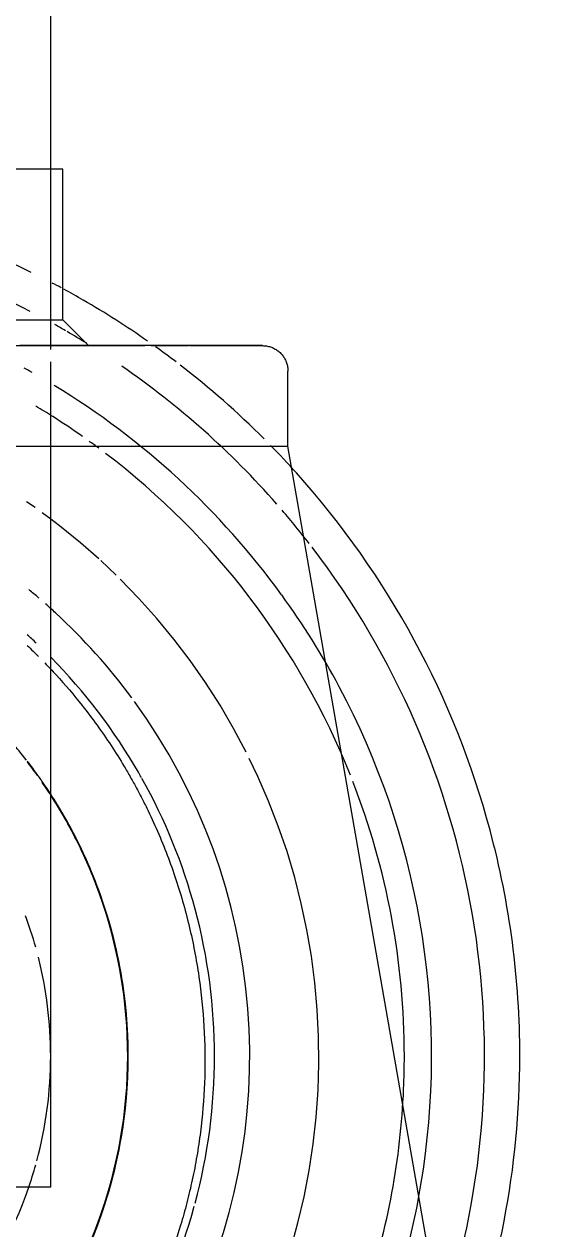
# Model space of a CAD drawing. Header units: metres. Extents: x 34 to 87, y -2.3 to 19.3.
# Drawn here: x 48.2525 to 48.27335, y 0.61316 to 0.66087 of the extents above; entities that cross this region are included whole.
import ezdxf

# ---------------------------------------------------------------- set-up
doc = ezdxf.new("R2010")
doc.units = ezdxf.units.M
for name, color, linetype, lineweight in [('A-ANNO-DIMS', 7, 'Continuous', 5), ('A-ANNO-DIMS-25', 7, 'Continuous', 5), ('P-SANR-FIXT', 7, 'Continuous', 5)]:
    doc.layers.add(name, color=color, linetype=linetype, lineweight=lineweight)
doc.styles.add('Arial_1', font='arial.ttf', dxfattribs={"height": 0.07499999999999998})
doc.dimstyles.new('Diagonal_-_2_mm_Arial_-_PRETO', dxfattribs={"dimscale": 0.3048, "dimtxt": 0.07651945499677275, "dimasz": 0.2460629921259842, "dimexe": 0.1968503937007874, "dimexo": 0.1230314960629921, "dimgap": 0.04101049868766404, "dimtad": 1, "dimrnd": 0.01, "dimzin": 0, "dimdsep": 46, "dimtxsty": 'Arial_1', "dimblk1": 'OBLIQUE', "dimblk2": 'OBLIQUE', "dimsah": 1, "dimcen": 0.09, "dimdle": 0.1968503937007874, "dimazin": 0, "dimtfac": 1, "dimtdec": 4, "dimtix": 1, "dimtmove": 0, "dimatfit": 3, "dimfxl": 1, "dimtvp": 1, "dimtolj": 1, "dimtzin": 0, "dimarcsym": 2})

# ---------------------------------------------------------------- blocks, each defined once
blk = doc.blocks.new('USO_ESG_Cuba lavatório retângular - Uso geral-3263039-AA')
at = {"layer": 'P-SANR-FIXT'}
blk.add_line((-2.272175954470508, 0.6479866335150265), (-2.272175954470506, 0.6743125000000578), dxfattribs=at)
at = {"layer": 'P-SANR-FIXT', "color": 253, "true_color": 0xa6a6a6}
for p, q in [((-2.272175954470508, 0.614812500000067), (-2.272175954470508, 0.6474943847004465)), ((-2.272175954470508, 0.6148125000000676), (-2.276862245971523, 0.6148125000000676))]:
    blk.add_line(p, q, dxfattribs=at)
at = {"layer": 'P-SANR-FIXT', "color": 254, "true_color": 0xdfdfdf}
for p, q in [((-2.272633564447049, 0.6148125000000676), (-2.285054509318249, 0.6148125000000677)), ((-2.272175954470508, 0.6148125000000676), (-2.272483389984055, 0.6148125000000676))]:
    blk.add_line(p, q, dxfattribs=at)
blk = doc.blocks.new('USO_ESG_Sifão de Uso Geral - Sifão para lavatório-3607478-AA')
at = {"layer": 'P-SANR-FIXT'}
for p, q in [((-2.27169663654696, 0.655122243901133), (-2.288175954470514, 0.655122243901133)), ((-2.271696636546959, 0.6491555151702016), (-2.271696636546959, 0.6551222439011323)), ((-2.288175954470514, 0.6491555151702013), (-2.27169663654696, 0.6491555151702013)), ((-2.270675949777393, 0.6481348284006334), (-2.271696636546957, 0.6491555151702016)), ((-2.273562471767101, 0.6481348284006347), (-2.271012207460512, 0.6481348284006347)), ((-2.262782039374473, 0.6441574602753777), (-2.262782039374473, 0.6471270249242314)), ((-2.288175954470514, 0.6441574602753769), (-2.262782039374475, 0.6441574602753769)), ((-2.253326268819217, 0.5899517479404314), (-2.262782039374473, 0.6441574602753777))]:
    blk.add_line(p, q, dxfattribs=at)
at = {"layer": 'P-SANR-FIXT', "color": 254, "true_color": 0xdfdfdf}
for p, q in [((-2.272869991547985, 0.655122243901133), (-2.276269440757388, 0.655122243901133)), ((-2.272338237389316, 0.655122243901133), (-2.272686746124708, 0.655122243901133)), ((-2.2721064219903, 0.6491555151702013), (-2.27169663654696, 0.6491555151702013)), ((-2.273562471767101, 0.6481348284006347), (-2.2728382724618, 0.6481348284006347)), ((-2.273393881950326, 0.6481348284006334), (-2.27306759641628, 0.6481348284006334)), ((-2.272799676201164, 0.6481348284006334), (-2.272443874685619, 0.6481348284006334)), ((-2.272610495435124, 0.6481348284006347), (-2.272326539946593, 0.6481348284006347)), ((-2.271144666721619, 0.6481348284006334), (-2.270682428766811, 0.6481348284006334)), ((-2.270842743205632, 0.6481348284006347), (-2.270675949777393, 0.6481348284006347)), ((-2.272050586334802, 0.6441574602753769), (-2.262782039374475, 0.6441574602753769)), ((-2.272796836019888, 0.6417219328435436), (-2.27312816306868, 0.641949381389422)), ((-2.27217595447051, 0.6412654525907161), (-2.27251161428142, 0.6415161979537514))]:
    blk.add_line(p, q, dxfattribs=at)
at = {"layer": 'P-SANR-FIXT', "color": 253, "true_color": 0xa6a6a6}
for p, q in [((-2.27169663654696, 0.655122243901133), (-2.272106421990302, 0.655122243901133)), ((-2.272008058315687, 0.6481348284006334), (-2.271375839212886, 0.6481348284006334)), ((-2.272008058315688, 0.6481348284006347), (-2.271012207460512, 0.6481348284006347)), ((-2.270842743205632, 0.6481348284006347), (-2.270675949777393, 0.6481348284006347)), ((-2.268774324559543, 0.6481348284006334), (-2.268447175743505, 0.6481348284006334)), ((-2.26958957875685, 0.639048668545799), (-2.27019677326476, 0.6396276208880626))]:
    blk.add_line(p, q, dxfattribs=at)
at = {"layer": 'P-SANR-FIXT', "color": 7, "true_color": 0xf3f3f3}
for p, q in [((-2.273904446511675, 0.6491555151702013), (-2.272927391250144, 0.6491555151702013)), ((-2.272684383243543, 0.6491555151702013), (-2.272383203730368, 0.6491555151702013)), ((-2.272976285073851, 0.6441574602753769), (-2.272050586334802, 0.6441574602753769))]:
    blk.add_line(p, q, dxfattribs=at)
at = {"layer": 'P-SANR-FIXT', "flags": 128}
for points in [[(-2.263789842850877, 0.6481348284006334), (-2.263809349139127, 0.6481348284006334), (-2.263867836797976, 0.6481348284006334), (-2.263965212259643, 0.6481348284006334), (-2.264101319744166, 0.6481348284006334), (-2.264275941508604, 0.6481348284006334), (-2.264488798195382, 0.6481348284006334), (-2.264739549279211, 0.6481348284006334), (-2.265027793611845, 0.6481348284006334), (-2.265353070063843, 0.6481348284006334), (-2.265714858262265, 0.6481348284006334), (-2.26611257942318, 0.6481348284006334), (-2.266545597277569, 0.6481348284006334), (-2.267013219089233, 0.6481348284006334), (-2.267514696763035, 0.6481348284006334), (-2.268049228041667, 0.6481348284006334), (-2.268615957789112, 0.6481348284006334), (-2.269213979358669, 0.6481348284006334), (-2.269842336043403, 0.6481348284006334), (-2.270500022606654, 0.6481348284006334), (-2.271185986890225, 0.6481348284006334), (-2.27189913149759, 0.6481348284006334), (-2.272638315549507, 0.6481348284006334), (-2.273402356509181, 0.6481348284006334)], [(-2.265111960291872, 0.6481348284006334), (-2.264813672768119, 0.6481348284006334), (-2.264552759911402, 0.6481348284006334), (-2.264329639126636, 0.6481348284006334), (-2.264144667359475, 0.6481348284006334), (-2.263998140525291, 0.6481348284006334), (-2.263890293035761, 0.6481348284006334), (-2.263821297423864, 0.6481348284006334), (-2.263791264067854, 0.6481348284006334), (-2.263789842850877, 0.6481348284006334)], [(-2.263789842850877, 0.6481348284006334), (-2.263749541460865, 0.648134022265347), (-2.26370930454448, 0.6481316051491283), (-2.263669196472205, 0.648127580918848), (-2.263629281408397, 0.6481219560124157), (-2.263589623208647, 0.6481147394284874), (-2.263550285317615, 0.6481059427120489), (-2.26351133066753, 0.6480955799359764), (-2.263472821577529, 0.6480836676785), (-2.263434819653935, 0.6480702249966886), (-2.263397385691723, 0.6480552733959674), (-2.263360579577247, 0.6480388367957058), (-2.263324460192436, 0.6480209414909608), (-2.263289085320603, 0.6480016161104001), (-2.263254511553994, 0.6479808915705106), (-2.263220794203266, 0.6479588010261369), (-2.263187987208981, 0.6479353798174361), (-2.263156143055332, 0.6479106654133455), (-2.263125312686178, 0.6478846973516377), (-2.263095545423527, 0.6478575171756783), (-2.26306688888865, 0.647829168367945), (-2.263039388925891, 0.6477996962804833), (-2.263013089529324, 0.6477691480623481), (-2.262988032772372, 0.647737572584171), (-2.262964258740503, 0.6477050203599819), (-2.262941805467096, 0.6476715434663922), (-2.262920708872596, 0.6476371954592943), (-2.262901002707059, 0.6476020312881721), (-2.262882718496139, 0.647566107208196), (-2.262865885490682, 0.6475294806902302), (-2.262850530619896, 0.6474922103288953), (-2.262836678448304, 0.6474543557488108), (-2.262824351136429, 0.6474159775092345), (-2.262813568405334, 0.6473771370071624), (-2.262804347505091, 0.6473378963791151), (-2.262796703187174, 0.64729831840172), (-2.26279064768086, 0.6472584663913032), (-2.262786190673669, 0.6472184041025765), (-2.262783339295858, 0.6471781956266595), (-2.262782098109028, 0.6471379052885322), (-2.262782039374473, 0.6471270249242314)]]:
    blk.add_lwpolyline(points, dxfattribs=at)
at = {"layer": 'P-SANR-FIXT', "color": 253, "true_color": 0xa6a6a6, "flags": 128}
for points in [[(-2.270675949777393, 0.6481348284006334), (-2.270017004230111, 0.6481348284006334), (-2.26938063014009, 0.6481348284006334), (-2.268774324559543, 0.6481348284006334)], [(-2.268199057448061, 0.6481348284006334), (-2.267655749110304, 0.6481348284006334), (-2.267145268723712, 0.6481348284006334), (-2.266715279925532, 0.6481348284006334)], [(-2.26666843294801, 0.6481348284006334), (-2.266226004618714, 0.6481348284006334), (-2.265818691526777, 0.6481348284006334)], [(-2.265818691526777, 0.6481348284006334), (-2.265447145286252, 0.6481348284006334), (-2.265111960291872, 0.6481348284006334)], [(-2.270263573751146, 0.6396863979441951), (-2.270996050183028, 0.640330896370492), (-2.271822811283307, 0.641001646755758), (-2.27217595447051, 0.6412654525907161)], [(-2.267976402283521, 0.6373341440515474), (-2.268685740650082, 0.6381280452280083), (-2.269426259201066, 0.6388929453992156)], [(-2.264434990788365, 0.632035825771322), (-2.264935285686055, 0.6329755837250585), (-2.265472760696058, 0.6338945835128078), (-2.266046555973011, 0.6347913549309583), (-2.266655753566873, 0.6356644633365396), (-2.267299378891449, 0.636512511942356), (-2.267976402283521, 0.6373341440515474)], [(-2.262820701212857, 0.6280997278222696), (-2.263164885433752, 0.6291071885998455), (-2.263549082029696, 0.6301000798184238), (-2.263972676368092, 0.6310768130638605), (-2.264315499555513, 0.6317879563436981)], [(-2.262254507489396, 0.626047565209231), (-2.262517079988342, 0.6270793092080309), (-2.262820701212857, 0.6280997278222696)], [(-2.261559946520917, 0.6197126337149159), (-2.261569744901982, 0.6207772200139042), (-2.261622107542663, 0.6218405629266663), (-2.261716950673913, 0.6229009613313802), (-2.26185412256695, 0.6239567188168018), (-2.262033403776006, 0.6250061463961732), (-2.262254507489396, 0.626047565209231)], [(-2.26239112293082, 0.6133941752199834), (-2.262147585511112, 0.6144305774206089), (-2.261945687929313, 0.6154758895092817), (-2.261785753178488, 0.6165284392096508), (-2.261668037120124, 0.6175865426667216), (-2.261592728074798, 0.6186485071406831), (-2.261559946520917, 0.6197126337149159)], [(-2.263772893434446, 0.6093705564292139), (-2.263367348909249, 0.6103549210132704), (-2.263001492860731, 0.6113547156661986), (-2.262675910580524, 0.6123683409298356), (-2.26239112293082, 0.6133941752199834)]]:
    blk.add_lwpolyline(points, dxfattribs=at)
at = {"layer": 'P-SANR-FIXT', "color": 254, "true_color": 0xdfdfdf}
for centre, radius, start, end in [((-2.288175954470513, 0.6200000000000044), 0.03457092903812181, 63.86918886419814, 65.42218319520416), ((-2.288175954470513, 0.6200000000000044), 0.03317195909157834, 62.74835385496562, 64.33939297181425), ((-2.288175954470513, 0.6200000000000044), 0.03457092903812171, 52.67345644508278, 54.35066438858019), ((-2.288175954470513, 0.6200000000000044), 0.03107743835357304, 60.59043957227134, 61.24036167757201), ((-2.288175954470513, 0.6200000000000044), 0.03457092903812157, 44.99999999999979, 52.32172533938459), ((-2.288175954470513, 0.6200000000000001), 0.02999999999999998, 54.88439564539151, 57.58578643761059), ((-2.288175954470513, 0.6200000000000001), 0.03000000000000008, 54.88439564539184, 57.58578643761149), ((-2.288175954470513, 0.6200000000000001), 0.02999999999999955, 53.36966093014112, 54.2634103909565), ((-2.288175954470513, 0.6200000000000001), 0.03000000000000024, 53.36966093014194, 54.26341039095787), ((-2.288175954470513, 0.6200000000000001), 0.03000000000000006, 21.76301569482068, 52.7166820392319), ((-2.288175954470513, 0.6200000000000001), 0.02999999999999999, 21.76301569482078, 52.71668203923257), ((-2.288175954470513, 0.6200000000000047), 0.02388009809944634, 49.41942301857515, 50.67425815786044), ((-2.288175954470513, 0.6200000000000047), 0.02388009809944631, 47.30965164119841, 48.58531074972133), ((-2.288175954470513, 0.6200000000000047), 0.02388009809944656, 36.4460404743893, 47.30965164119868), ((-2.288175954470513, 0.6200000000000042), 0.022485715439902, 46.66938122560514, 47.91323375900168), ((-2.288175954470513, 0.6200000000000047), 0.02388009809944633, 269.9999999999996, 35.99999999999997), ((-2.288175954470513, 0.6200000000000044), 0.01907023710242968, 37.93863846301223, 40.71373841306645), ((-2.288175954470513, 0.6199999999999993), 0.01904999999999831, 35.70968168299277, 37.68900730445648), ((-2.288175954470513, 0.6200000000000044), 0.01907023710243005, 34.66233343370945, 36.06120887721837), ((-2.288175954470513, 0.6200000000000042), 0.02248571543990213, 29.40237829376695, 29.99999999999946), ((-2.288175954470513, 0.6199999999999993), 0.01904999999999807, 32.46639351325022, 34.67522132499022), ((-2.288175954470513, 0.6200000000000044), 0.01907023710243003, 31.30971255246305, 33.75625970182589), ((-2.288175954470513, 0.62), 0.01904999999999826, 25.27818980527834, 32.46639351325986), ((-2.288175954470513, 0.6200000000000044), 0.01907023710243013, 24.97131929294954, 32.55052018483613), ((-2.288175954470513, 0.6200000000000044), 0.01907023710243032, 339.9713192929675, 20.01985014546672), ((-2.288175954470513, 0.62), 0.0190499999999983, 3.307776868722057e-13, 19.72181019474321), ((-2.288175954470513, 0.62), 0.01600000000000027, 15.63795859413568, 20.33002953137814), ((-2.288175954470513, 0.6199999999999993), 0.0159999999999996, 15.63795859410925, 20.33002953136609), ((-2.288175954470513, 0.62), 0.01600000000000005, 3.975693351829398e-13, 14.19077595613247), ((-2.288175954470513, 0.6199999999999993), 0.01599999999999963, 0, 14.1907759561395), ((-2.288175954470513, 0.6199999999999993), 0.01600000000000004, 344.9999999999991, 359.9999999999985), ((-2.288175954470513, 0.62), 0.01599999999999985, 344.9999999999995, 359.9999999999991), ((-2.288175954470513, 0.62), 0.01904999999999853, 340.2781898052539, 359.9999999999986), ((-2.288175954470513, 0.6200000000000001), 0.03000000000000002, 341.684648472895, 357.525967861541), ((-2.288175954470513, 0.6200000000000001), 0.03000000000000035, 341.6846484728955, 357.5259678615416), ((-2.288175954470513, 0.6199999999999993), 0.01599999999999983, 340.9325330069495, 344.3977898924884), ((-2.288175954470513, 0.62), 0.01600000000000026, 340.9325330069497, 344.3977898924882)]:
    blk.add_arc(centre, radius, start, end, dxfattribs=at)
at = {"layer": 'P-SANR-FIXT', "color": 253, "true_color": 0xa6a6a6}
for centre, radius, start, end in [((-2.288175954470513, 0.6200000000000044), 0.03457092903812157, 61.64718456435615, 62.31258280402454), ((-2.288175954470513, 0.6200000000000044), 0.0345709290381217, 54.98681679777055, 60.00000000000018), ((-2.288175954470513, 0.6200000000000044), 0.03317195909157855, 60.00000000000057, 60.84829977748134), ((-2.288175954470513, 0.6200000000000044), 0.03317195909157804, 58.31286667245227, 59.87508260016248), ((-2.288175954470513, 0.6200000000000044), 0.03317195909157826, 41.22751276120617, 55.44524933249486), ((-2.288175954470513, 0.6200000000000044), 0.03107743835357308, 36.0000000000002, 58.70986716517396), ((-2.288175954470513, 0.6200000000000044), 0.03457092903812134, 41.91719612530453, 44.39689283776091), ((-2.288175954470513, 0.6200000000000044), 0.03317195909157825, 37.73820367488362, 40.65865521808237), ((-2.288175954470513, 0.6200000000000044), 0.03107743835357295, 28.06755645328522, 35.99651142521176), ((-2.288175954470513, 0.6200000000000047), 0.02388009809944656, 36.4460404743893, 47.30965164119868), ((-2.288175954470513, 0.6200000000000042), 0.02248571543990182, 29.99999999999915, 44.57939988775787), ((-2.288175954470513, 0.6200000000000047), 0.02388009809944633, 269.9999999999996, 35.99999999999997), ((-2.288175954470513, 0.6200000000000042), 0.02248571543990165, 14.99999999999907, 29.27713059776092), ((-2.288175954470513, 0.6200000000000001), 0.03000000000000029, 2.099166089765921e-13, 21.26204272123196), ((-2.288175954470513, 0.6200000000000001), 0.0300000000000005, 8.481479150569458e-13, 21.26204272123252), ((-2.288175954470513, 0.6199999999999993), 0.01904999999999824, 1.653888434361028e-13, 32.46639351324973), ((-2.288175954470513, 0.6200000000000044), 0.01907023710242997, 22.4999999999995, 31.30971255246301), ((-2.288175954470513, 0.6200000000000044), 0.0345709290381216, 1.840016898566032e-13, 15.00000000000025), ((-2.288175954470513, 0.62), 0.01904999999999824, 19.87506903498919, 25.27818980527832), ((-2.288175954470513, 0.6200000000000044), 0.01907023710243031, 20.02868070705069, 24.97131929294976), ((-2.288175954470513, 0.6200000000000044), 0.0190702371024301, 337.9770021281587, 22.49999999999972), ((-2.288175954470513, 0.6200000000000042), 0.02248571543990176, 344.9999999999986, 14.99999999999909), ((-2.288175954470513, 0.6199999999999993), 0.01904999999999816, 269.9999999999986, 359.9999999999993), ((-2.288175954470513, 0.6200000000000001), 0.03000000000000039, 357.525967861541, 359.9999999999988), ((-2.288175954470513, 0.6200000000000001), 0.03000000000000025, 357.5259678615416, 0), ((-2.288175954470513, 0.6200000000000044), 0.03457092903812155, 338.2027645002387, 8.110414437731968e-14), ((-2.288175954470513, 0.6200000000000044), 0.031077438353573, 306.0000000000001, 351.7248009701748), ((-2.288175954470513, 0.6199999999999993), 0.0159999999999998, 301.2631590241886, 340.9325330069495), ((-2.288175954470513, 0.62), 0.01600000000000022, 301.2631590241892, 340.9325330069497), ((-2.288175954470513, 0.6200000000000042), 0.02248571543990193, 314.9999999999987, 344.6621762161847), ((-2.288175954470513, 0.62), 0.01904999999999809, 334.7218101947783, 340.2781898052544), ((-2.288175954470513, 0.6200000000000044), 0.01907023710243014, 335.0286807070318, 339.9713192929677)]:
    blk.add_arc(centre, radius, start, end, dxfattribs=at)
at = {"layer": 'P-SANR-FIXT'}
for radius, start, end in [(0.03457092903812156, 60.00000000000014, 61.45027787749898), (0.03457092903812159, 15.00000000000022, 41.91719612530472), (0.03317195909157826, 342.018884487416, 37.41330340814541), (0.03107743835357293, 351.7248009701748, 28.06755645328516)]:
    blk.add_arc((-2.288175954470513, 0.6200000000000044), radius, start, end, dxfattribs=at)
at = {"layer": 'P-SANR-FIXT', "color": 7, "true_color": 0xf3f3f3}
for centre, radius, start, end in [((-2.288175954470513, 0.6200000000000001), 0.02999999999999994, 57.58578643761054, 59.08897112294172), ((-2.288175954470513, 0.6200000000000001), 0.03000000000000011, 57.58578643761141, 59.08897112294199), ((-2.288175954470513, 0.6200000000000047), 0.02388009809944634, 49.41942301857515, 50.67425815786044), ((-2.288175954470513, 0.6200000000000047), 0.02388009809944631, 47.30965164119841, 48.58531074972133), ((-2.288175954470513, 0.62), 0.01904999999999826, 35.70968168298809, 37.68900730446862), ((-2.288175954470513, 0.6200000000000044), 0.01907023710243037, 35.66519362989479, 37.76601460607789), ((-2.288175954470513, 0.62), 0.01904999999999814, 32.46639351325965, 34.6752213250014), ((-2.288175954470513, 0.6200000000000044), 0.01907023710242987, 32.55052018483583, 34.75535642138043)]:
    blk.add_arc(centre, radius, start, end, dxfattribs=at)
at = {"layer": 'P-SANR-FIXT', "color": 254, "true_color": 0xdfdfdf}
for points, knots in [([(-2.273105231372394, 0.6362606230474142), (-2.273027240967493, 0.6361870617642906), (-2.272875133334852, 0.6360414510694647), (-2.272725326145596, 0.6358938449375588), (-2.27265227795656, 0.6358208464975587)], [0.2315266479932916, 0.2315266479932916, 0.2315266479932916, 0.2315266479932916, 0.2361111111111111, 0.2405388851722547, 0.2405388851722547, 0.2405388851722547, 0.2405388851722547]), ([(-2.272402927540945, 0.6355675980303624), (-2.272331937973056, 0.6354943224595389), (-2.272184084615509, 0.6353395664544492), (-2.27203859393459, 0.6351827778487577), (-2.271963073340456, 0.635100140881445)], [0.2456210653200259, 0.2456210653200259, 0.2456210653200259, 0.2456210653200259, 0.25, 0.2548109975253069, 0.2548109975253069, 0.2548109975253069, 0.2548109975253069])]:
    blk.add_open_spline(points, degree=3, knots=knots, dxfattribs=at)
at = {"layer": 'P-SANR-FIXT', "color": 253, "true_color": 0xa6a6a6}
for points, knots in [([(-2.271963073340456, 0.635100140881445), (-2.271602552496102, 0.6347056478352492), (-2.270838460102164, 0.633805979962734), (-2.269954811218012, 0.6325812029830017), (-2.269345849656209, 0.6316100505445429), (-2.26901400641436, 0.6310404417024243), (-2.268773313321736, 0.6306059954925283), (-2.268540748877991, 0.6301634923774798), (-2.268241997271799, 0.6295625004694594), (-2.267750773508744, 0.6284844339218992), (-2.267148436198849, 0.6268812886741948), (-2.266603926184718, 0.6248963084769602), (-2.266246436656765, 0.6229067339820258), (-2.266065176091883, 0.6209210902759625), (-2.266057667525498, 0.6189310884128358), (-2.266194491776526, 0.6173032757379), (-2.26636062481529, 0.6161914196411854), (-2.266474661489672, 0.6155658750132302), (-2.266537915113024, 0.6152565651272911), (-2.266571002638411, 0.6151029195398788)], [0.2548109975253069, 0.2548109975253069, 0.2548109975253069, 0.2548109975253069, 0.2777777777777778, 0.3055555555555556, 0.3194444444444444, 0.3263888888888888, 0.3333333333333333, 0.3402777777777778, 0.3472222222222222, 0.361111111111111, 0.3888888888888888, 0.4166666666666666, 0.4444444444444444, 0.4722222222222222, 0.5, 0.5277777777777778, 0.5416666666666667, 0.5486111111111112, 0.5555555555555556, 0.5555555555555556, 0.5555555555555556, 0.5555555555555556]), ([(-2.266571002638411, 0.6151029195398788), (-2.266604090163798, 0.6149492739524666), (-2.266673186641996, 0.6146440014887569), (-2.266822414778626, 0.6140417877106855), (-2.267112234897487, 0.6130085297161784), (-2.267605564621084, 0.6115864861136656), (-2.26820332894541, 0.6102238583445729), (-2.268679227275822, 0.6092955792706858), (-2.268968154563955, 0.6087720189940807), (-2.269193885066411, 0.6083821623525418), (-2.269427437583382, 0.607997051385149), (-2.269747368038283, 0.6074923684669087), (-2.270330959182549, 0.6066298963662107), (-2.271232732772246, 0.6054545675804028), (-2.27223182341093, 0.6043480600763639), (-2.273094948126742, 0.6035030107867458), (-2.273549782719991, 0.6030934503103639), (-2.273782566322781, 0.6028925381639691)], [0.5555555555555556, 0.5555555555555556, 0.5555555555555556, 0.5555555555555556, 0.5625, 0.5694444444444444, 0.5833333333333334, 0.6111111111111112, 0.6388888888888888, 0.6527777777777777, 0.6597222222222221, 0.6666666666666666, 0.6736111111111112, 0.6805555555555556, 0.6944444444444444, 0.7222222222222222, 0.75, 0.7638888888888888, 0.7777777777777778, 0.7777777777777778, 0.7777777777777778, 0.7777777777777778])]:
    blk.add_open_spline(points, degree=3, knots=knots, dxfattribs=at)
blk = doc.blocks.new('DIMBLOCK7-AA')
at = {"layer": 'A-ANNO-DIMS-25'}
for p, q in [((47.98984820292018, -0.05999999999999989), (47.98984820292018, 0.6599999999999998)), ((47.98984820292018, 0.6000000000000001), (47.92984820292018, 0.6000000000000001)), ((47.98984820292018, 0.6000000000000001), (48.35352727786283, 0.6000000000000001)), ((47.98984820292018, 0), (47.92984820292018, 0)), ((47.98984820292018, 0), (49.79498956635069, 0))]:
    blk.add_line(p, q, dxfattribs=at)
at = {"layer": 'A-ANNO-DIMS-25', "lineweight": 20}
for p, q in [((47.98984820292018, 0.5999999999999999), (47.95234820292018, 0.6375)), ((47.98984820292018, 0.5999999999999999), (48.02734820292018, 0.5624999999999999)), ((47.98984820292018, 0), (47.95234820292018, 0.03750000000000001)), ((47.98984820292018, 0), (48.02734820292018, -0.03750000000000001))]:
    blk.add_line(p, q, dxfattribs=at)
at = {"layer": 'A-ANNO-DIMS-25', "color": 0, "insert": (47.87998097761344, 0.1987588749273468), "char_height": 0.07499999999999998, "width": 0.2429787001743676, "attachment_point": 1, "rotation": 90, "line_spacing_factor": 0.9417779076525878, "style": 'Arial_1'}
blk.add_mtext('0,60', dxfattribs=at)
blk = doc.blocks.new('_Oblique')
at = {"color": 0, "linetype": 'ByBlock', "lineweight": -2}
blk.add_line((-0.5, -0.5), (0.5, 0.5), dxfattribs=at)

msp = doc.modelspace()

# ---------------------------------------------------------------- block references
at = {"layer": 'P-SANR-FIXT', "color": 253, "true_color": 0xa6a6a6}
msp.add_blockref('USO_ESG_Cuba lavatório retângular - Uso geral-3263039-AA', (50.52572727786326, 0), dxfattribs=at)
at = {"layer": 'P-SANR-FIXT'}
msp.add_blockref('USO_ESG_Sifão de Uso Geral - Sifão para lavatório-3607478-AA', (50.52572727786326, 0), dxfattribs=at)

# ---------------------------------------------------------------- dimensions: what is measured, and where the dimension line sits
at = {"layer": 'A-ANNO-DIMS'}
dim = msp.add_linear_dim(base=(47.98984820292019, 0.6000000000000002), p1=(49.8324895663507, 0), p2=(48.39102727786283, 0.6000000000000001), angle=89.99999999999991, dimstyle='Diagonal_-_2_mm_Arial_-_PRETO', override={"dimpost": '<>', "dimfxl": 1.561349906053312}, dxfattribs=at)
dim.commit()
dim.dimension.update_dxf_attribs({"geometry": 'DIMBLOCK7-AA', "text_midpoint": (47.93905522861817, 0.2999999999999863)})

doc.saveas('drawing.dxf')
